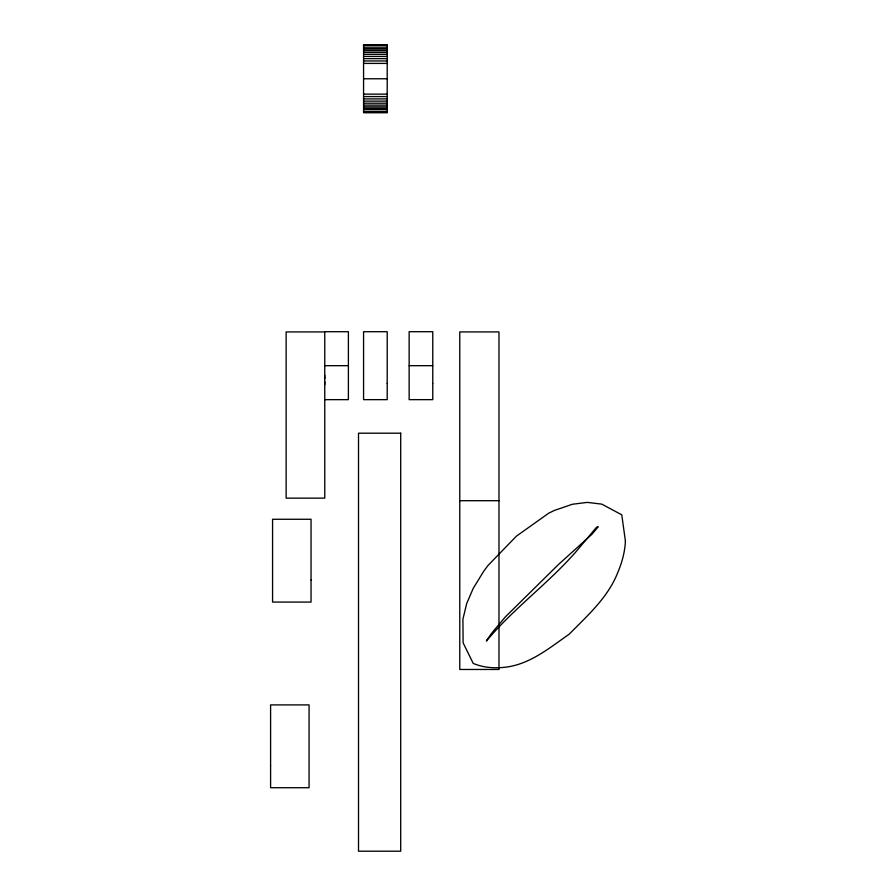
<?xml version="1.0" encoding="UTF-8"?>
<svg xmlns="http://www.w3.org/2000/svg" width="896" height="896" viewBox="0 0 896 896"><rect width="100%" height="100%" fill="white"/><g stroke="black" fill="none" stroke-linecap="round" stroke-linejoin="round"><path stroke-width="1.34" d="M324.755 384.586L324.755 381.685M324.755 378.65L324.755 375.446M387.206 98.896L387.206 44.8L363.574 44.8L363.574 112.739L387.206 112.739L387.206 98.896L363.574 98.896M459.771 500.696L459.771 669.469L498.982 669.469L498.982 331.923L459.771 331.923L459.771 500.696L498.982 500.696M363.574 45.203L387.206 45.203M363.574 45.842L387.206 45.842M363.574 47.824L387.206 47.824M363.574 49.146L387.206 49.146M363.574 50.691L387.206 50.691M363.574 52.427L387.206 52.427M363.574 54.354L387.206 54.354M363.574 56.426L387.206 56.426M363.574 58.643L387.206 58.643M363.574 60.962L387.206 60.962M363.574 63.414L387.206 63.414M363.574 78.77L387.206 78.77M363.574 94.136L387.206 94.136M363.574 96.578L387.206 96.578M363.574 101.114L387.206 101.114M363.574 103.197L387.206 103.197M363.574 105.112L387.206 105.112M363.574 106.848L387.206 106.848M363.574 108.394L387.206 108.394M363.574 109.715L387.206 109.715M363.574 111.698L387.206 111.698M363.574 112.336L387.206 112.336M324.755 331.923L286.138 331.923L286.138 498.142L324.755 498.142L324.755 331.71L348.387 331.71L348.387 399.65L324.755 399.65M324.755 365.68L348.387 365.68M409.147 365.68L432.768 365.68M270.592 765.654L270.592 787.718L309.075 787.718L309.075 704.906L270.592 704.906L270.592 765.654M311.046 580.003L311.046 602.067L272.574 602.067L272.574 519.266L311.046 519.266L311.046 580.003M387.206 383.488L387.206 399.65L363.574 399.65L363.574 331.71L387.206 331.71L387.206 383.488M432.768 383.488L432.768 399.65L409.147 399.65L409.147 331.71L432.768 331.71L432.768 383.488M625.408 541.016C624.938 552.082 621.891 562.923 617.557 573.059C607.746 597.733 587.474 615.574 569.318 634.066C548.61 648.581 527.565 666.266 501.088 667.587C491.646 668.282 481.947 667.128 473.2 663.398L463.109 642.813L462.918 619.17L466.682 603.579L473.2 588.403L483.963 570.898L487.95 565.555L516.41 536.166L548.71 513.184L554.4 510.44L572.387 504.258L587.25 502.387L601.798 504.134L621.768 514.83L625.408 541.016M486.674 640.382L486.416 641.054C513.184 608.81 548.24 583.475 575.96 551.779L596.445 527.363L598.226 526.77L591.842 534.374L558.354 564.626L505.422 616.829L494.547 629.72A174.899 174.899 0 0 0 491.042 634.122L486.674 640.382M400.702 433.194L358.512 433.194L358.512 851.2L400.702 851.2L400.702 433.194"/></g></svg>
